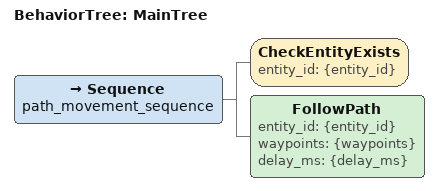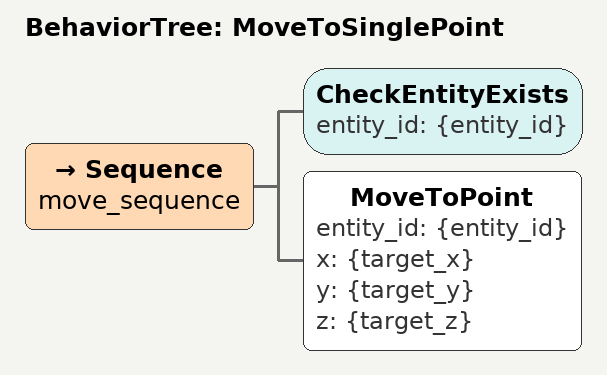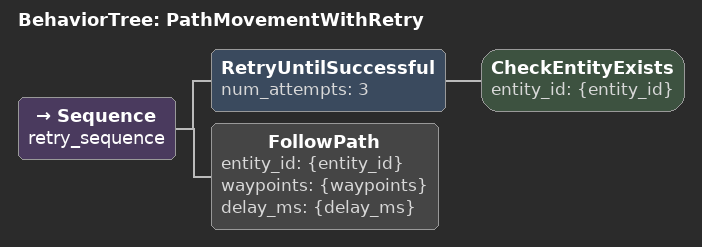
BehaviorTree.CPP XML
<?xml version="1.0"?>
<root main_tree_to_execute="MainTree">

    <!-- 主行为树：沿路径移动 -->
    <BehaviorTree ID="MainTree">
        <Sequence name="path_movement_sequence">
            <!-- 检查实体是否存在 -->
            <CheckEntityExists entity_id="{entity_id}" />

            <!-- 沿路径移动 -->
            <FollowPath entity_id="{entity_id}"
                        waypoints="{waypoints}"
                        delay_ms="{delay_ms}" />
        </Sequence>
    </BehaviorTree>

    <!-- 简单移动到单点 -->
    <BehaviorTree ID="MoveToSinglePoint">
        <Sequence name="move_sequence">
            <CheckEntityExists entity_id="{entity_id}" />
            <MoveToPoint entity_id="{entity_id}"
                         x="{target_x}"
                         y="{target_y}"
                         z="{target_z}" />
        </Sequence>
    </BehaviorTree>

    <!-- 带重试的路径跟随 -->
    <BehaviorTree ID="PathMovementWithRetry">
        <Sequence name="retry_sequence">
            <RetryUntilSuccessful num_attempts="3">
                <CheckEntityExists entity_id="{entity_id}" />
            </RetryUntilSuccessful>

            <FollowPath entity_id="{entity_id}"
                        waypoints="{waypoints}"
                        delay_ms="{delay_ms}" />
        </Sequence>
    </BehaviorTree>

</root>
